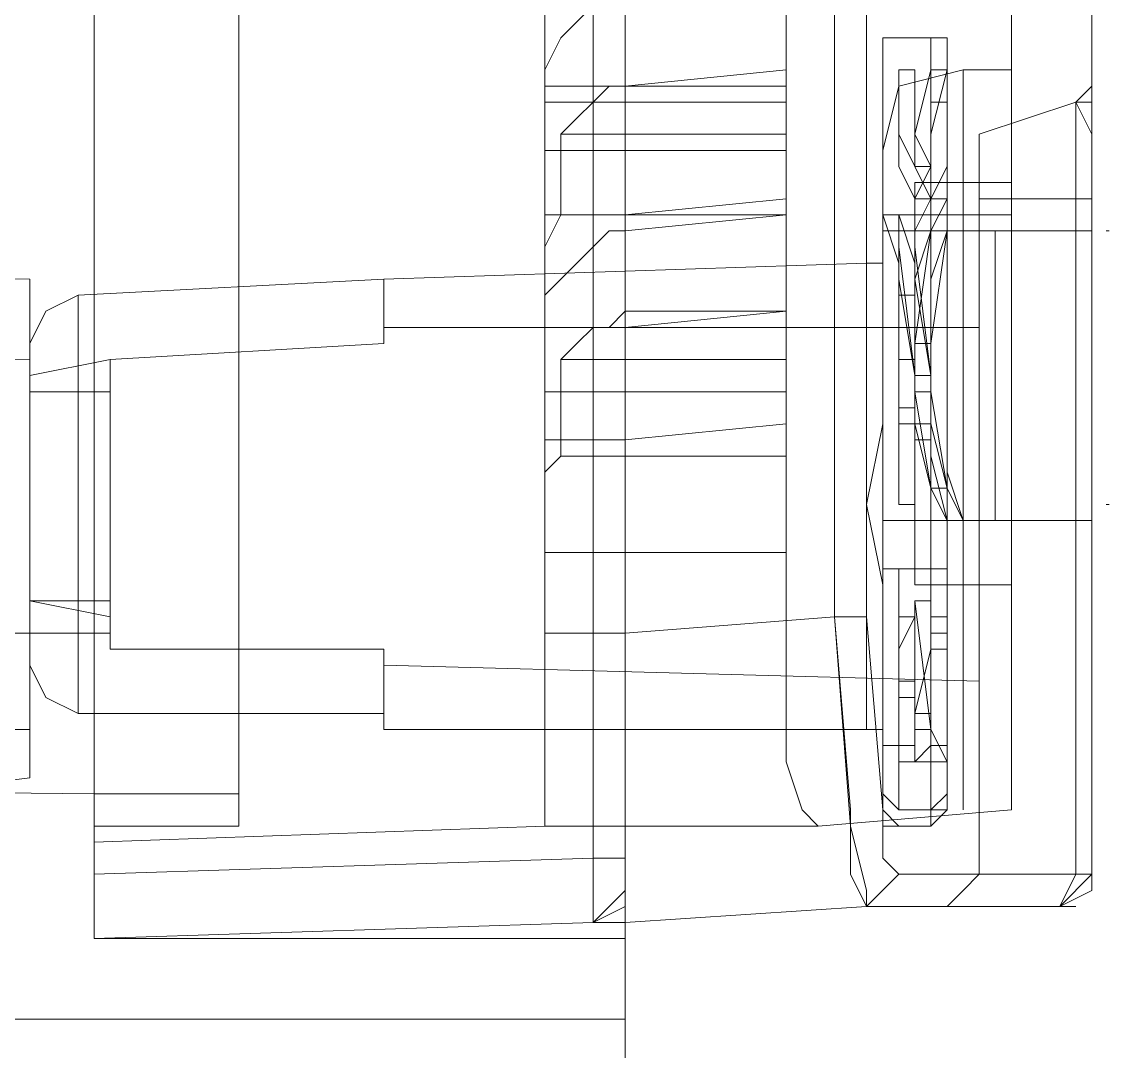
# Model space of a CAD drawing. Header units: millimetres. Extents: x -305 to 1353, y -289 to 1176.
# Drawn here: x 291.553 to 295.348, y 1034.625 to 1038.22 of the extents above; entities that cross this region are included whole.
import ezdxf

# ---------------------------------------------------------------- set-up
doc = ezdxf.new("R2010")
doc.units = ezdxf.units.MM
doc.header["$MEASUREMENT"] = 0
doc.layers.add('PDF_0', color=7, linetype='Continuous')

msp = doc.modelspace()

# ---------------------------------------------------------------- linework, layer by layer
at = {"layer": 'PDF_0', "lineweight": 18}
for points in [[(276.3621, 1040.2974), (276.3621, 1034.8501), (276.3621, 1034.7378), (276.9237, 1034.7378), (276.9237, 1034.8501), (276.9237, 1036.2541), (291.5245, 1036.2541), (291.5245, 1034.794), (291.5245, 1034.7378), (293.6585, 1034.7378), (293.6585, 1034.794), (293.6585, 1087.5255), (293.6585, 1087.5817), (291.5245, 1087.5817), (291.5245, 1087.5255), (291.5245, 1086.0093), (276.9237, 1086.0093), (276.9237, 1087.5255), (276.9237, 1087.5817), (276.3621, 1087.5817), (276.3621, 1087.5255), (276.3621, 1082.0783)], [(295.2871, 1037.9949), (295.2871, 1037.8826), (295.2871, 1037.6018), (295.2871, 1037.4895), (295.2871, 1036.4787), (295.2871, 1035.2432), (294.6132, 1035.2432), (294.557, 1035.2994), (294.557, 1035.4679), (294.5009, 1036.1417), (294.5009, 1084.1561), (294.5009, 1084.83), (294.557, 1085.0546), (294.6132, 1085.1108)], [(294.5009, 1084.1561), (294.3885, 1084.1561), (294.3885, 1036.1417), (294.5009, 1036.1417)], [(295.2871, 1040.5782), (295.2871, 1037.9949), (295.2871, 1037.8826), (295.2871, 1037.6018), (295.2871, 1037.8265), (295.2871, 1037.9388)], [(293.6585, 1038.388), (294.2201, 1038.4442), (294.2201, 1037.9949), (293.6585, 1037.9949)], [(295.2871, 1037.9949), (295.2871, 1037.9949)], [(295.2871, 1037.9949), (295.2871, 1037.9949)], [(294.2201, 1037.5457), (293.6585, 1037.5457), (294.2201, 1037.6018), (294.2201, 1037.2087), (293.6585, 1037.1526)], [(295.2871, 1037.4895), (295.2871, 1036.4787)], [(293.6585, 1036.7595), (294.2201, 1036.8156), (294.2201, 1036.3664), (293.6585, 1036.3664)], [(294.2201, 1036.7033), (293.6585, 1036.7033)], [(293.6585, 1035.0748), (294.5009, 1035.1309), (294.5009, 1035.1871), (294.4447, 1035.4117), (294.3885, 1036.1417), (293.6585, 1036.0856)], [(294.6132, 1035.2432), (294.5009, 1035.1309), (295.1747, 1035.1309), (295.2871, 1035.2432)], [(295.2871, 1035.1871), (295.1747, 1035.1309), (295.2309, 1035.1309)], [(295.2871, 1035.1871), (295.2871, 1035.1871)], [(276.3621, 987.3973), (276.3621, 981.9501), (276.3621, 981.8939), (276.9237, 981.8939), (276.9237, 981.9501), (276.9237, 983.4102), (291.5245, 983.4102), (291.5245, 981.9501), (291.5245, 981.8939), (293.6585, 981.8939), (293.6585, 981.9501), (293.6585, 1034.6817), (293.6585, 1034.7378), (291.5245, 1034.7378), (291.5245, 1034.6817), (291.5245, 1033.1654), (276.9237, 1033.1654), (276.9237, 1034.6255), (276.9237, 1034.7378), (276.3621, 1034.7378), (276.3621, 1034.6255), (276.3621, 1029.1782)]]:
    msp.add_lwpolyline(points, dxfattribs=at)
at = {"layer": 'PDF_0', "lineweight": 0}
for points in [[(294.7255, 1037.0964), (294.7816, 1037.4895), (294.7816, 1037.658), (294.6693, 1037.658), (294.7816, 1037.658), (295.0063, 1037.658), (295.0063, 1037.9388), (295.0063, 1038.0511), (295.0063, 1046.6993)], [(294.2201, 1045.5761), (294.2201, 1036.1417), (294.2201, 1035.6363), (294.2762, 1035.4679), (294.3324, 1035.4117), (295.0063, 1035.4679), (295.0063, 1036.2541), (295.0063, 1036.4787), (294.9501, 1036.4787), (294.9501, 1037.4895), (295.0063, 1037.4895), (294.7816, 1037.4895), (294.8378, 1037.4895), (294.894, 1037.4895), (294.9501, 1037.4895), (294.894, 1037.4895), (294.8378, 1037.4895), (294.7816, 1037.4895), (294.7255, 1037.4895), (294.6693, 1037.4895), (294.6132, 1037.4895), (294.557, 1037.4895), (294.894, 1037.4895), (295.2309, 1037.4895), (295.2871, 1037.4895), (295.2309, 1037.4895), (295.2309, 1037.6018), (294.894, 1037.6018)], [(293.3777, 1045.4077), (293.3777, 1035.4117), (291.8053, 1035.3555)], [(293.5462, 1045.3515), (293.5462, 1035.2994), (293.5462, 1035.1309), (293.5462, 1035.0748), (291.8053, 1035.0186), (293.6585, 1035.0186)], [(292.3107, 1045.1269), (292.3107, 1036.3664), (292.3107, 1035.4117), (291.8053, 1035.4117)], [(291.8053, 1040.2974), (291.8053, 1035.0186)], [(294.2201, 1037.1526), (294.2201, 1036.9279), (293.3777, 1036.9279), (293.3777, 1037.1526), (293.3777, 1037.2649), (293.4339, 1037.321), (293.49, 1037.3772), (293.5462, 1037.4334), (293.6023, 1037.4895), (293.6585, 1037.4895), (293.6585, 1037.9949), (293.3777, 1037.9949), (293.3777, 1038.0511), (293.3777, 1038.1634), (293.3777, 1038.2757), (293.4339, 1038.3319), (293.4339, 1038.6688), (293.49, 1038.725), (293.5462, 1038.7811), (293.6023, 1038.7811), (293.6585, 1038.8373), (293.6585, 1038.3319), (293.4339, 1038.3319)], [(293.6585, 1038.3319), (294.2201, 1038.3319), (293.6585, 1038.3319), (293.6023, 1038.2757), (293.5462, 1038.2757), (293.49, 1038.2196), (293.4339, 1038.1634), (293.3777, 1038.0511), (293.3777, 1037.9388), (294.2201, 1037.9388), (294.2201, 1037.9949)], [(294.7255, 1035.4679), (294.7816, 1035.524), (294.7816, 1035.6925), (294.7816, 1035.6363), (294.7816, 1035.6925), (294.7816, 1035.6363), (294.7816, 1035.6925), (294.7816, 1037.9388), (294.7255, 1037.9388), (294.7255, 1038.1072), (294.7255, 1038.1634), (294.557, 1038.1634), (294.557, 1038.1072), (294.557, 1037.9388), (294.557, 1038.1072), (294.557, 1038.1634)], [(294.557, 1037.9388), (294.557, 1037.9949), (294.557, 1038.0511), (294.557, 1038.1072), (294.557, 1038.1634), (294.6132, 1038.1634), (294.7255, 1038.1634)], [(294.6132, 1038.1634), (294.6132, 1038.1634)], [(294.7816, 1037.9388), (294.7816, 1037.9949), (294.7816, 1038.0511), (294.7816, 1038.1072), (294.7816, 1038.1634), (294.7255, 1038.1634), (294.7255, 1038.1072), (294.7255, 1037.9388), (294.7255, 1035.6925), (294.6693, 1035.6363), (294.7255, 1035.6363), (294.7816, 1035.6363), (294.7255, 1035.6363), (294.7255, 1035.6925), (294.7255, 1035.7486), (294.7255, 1035.8048), (294.7255, 1036.0294), (294.7255, 1036.1417), (294.7816, 1036.1417), (294.7816, 1036.0294), (294.7816, 1036.1417), (294.7816, 1035.6925), (294.7816, 1035.6363), (294.7816, 1035.5802), (294.7816, 1035.524), (294.7816, 1035.4679), (294.7255, 1035.4117)], [(294.7255, 1038.1634), (294.7255, 1038.1634)], [(293.4339, 1037.8265), (293.49, 1037.8826), (293.5462, 1037.9388), (293.6023, 1037.9949), (293.6585, 1037.9949), (294.2201, 1038.0511)], [(294.8378, 1037.658), (294.8378, 1038.0511), (294.6132, 1037.9949), (294.557, 1037.7703), (294.557, 1037.5457), (294.6132, 1037.5457), (294.6132, 1037.4895), (294.6132, 1037.321), (294.6693, 1036.9841), (294.7255, 1036.9841), (294.6693, 1037.321), (294.6693, 1037.5457), (294.8378, 1037.5457), (294.8378, 1036.2541), (294.8378, 1035.4679)], [(294.6132, 1038.0511), (294.6132, 1037.7141), (294.6693, 1037.6018), (294.7255, 1037.7141), (294.7255, 1038.0511)], [(294.7816, 1037.5457), (294.7816, 1037.6018), (294.7255, 1037.4895), (294.7255, 1036.9841), (294.7255, 1037.321), (294.7816, 1037.4895), (294.7255, 1037.4895), (294.6693, 1037.0964), (294.6693, 1036.9841), (294.6693, 1037.321), (294.7255, 1037.4895), (294.6693, 1037.321), (294.6693, 1036.9841), (294.6693, 1037.4895), (294.7255, 1037.6018), (294.7255, 1037.5457), (294.7255, 1037.6018), (294.6693, 1037.4895), (294.6693, 1036.9841), (294.7255, 1036.9841), (294.7255, 1037.4895), (294.7816, 1037.6018), (294.7816, 1037.5457), (294.7255, 1037.5457), (294.7255, 1037.321), (294.7255, 1036.9841), (294.7255, 1036.7033), (294.7816, 1036.4787), (295.0063, 1036.4787), (295.0063, 1037.4895), (295.0063, 1037.658), (295.0063, 1037.9388), (295.0063, 1038.0511), (294.8378, 1038.0511)], [(294.6693, 1038.0511), (294.6693, 1037.7141), (294.7255, 1037.6018), (294.7816, 1037.7141), (294.7816, 1038.0511)], [(295.0063, 1038.0511), (295.0063, 1038.0511)], [(295.0063, 1038.0511), (295.0063, 1038.0511)], [(295.2309, 1037.9388), (295.2871, 1037.9949)], [(293.3777, 1037.9388), (293.3777, 1037.7703), (294.2201, 1037.7703)], [(294.2201, 1037.6018), (294.2201, 1037.7703), (294.2201, 1037.9388)], [(294.557, 1036.7033), (294.557, 1037.9388), (294.557, 1035.6925), (294.557, 1036.3664)], [(294.557, 1037.9388), (294.557, 1037.9388)], [(295.2871, 1037.6018), (295.2871, 1037.8265), (295.2309, 1037.9388), (295.2309, 1037.8265), (295.2309, 1037.6018), (295.2871, 1037.6018), (295.2309, 1037.6018), (295.2309, 1037.8265), (295.2309, 1037.9388), (294.894, 1037.8265), (294.894, 1037.6018), (294.894, 1037.4895), (294.894, 1036.4787), (294.894, 1035.2432), (295.2309, 1035.2432), (295.2309, 1036.4787)], [(295.2309, 1037.9388), (295.2309, 1037.9388)], [(295.2309, 1037.9388), (295.2309, 1037.9388)], [(295.2871, 1037.9388), (295.2309, 1037.9388)], [(294.2201, 1037.8265), (293.4339, 1037.8265), (293.4339, 1037.5457), (293.6585, 1037.5457), (293.3777, 1037.5457), (293.3777, 1037.658), (293.3777, 1037.7703)], [(294.6693, 1037.4895), (294.7255, 1037.4895), (294.7816, 1037.4895), (294.7255, 1037.0964), (294.7255, 1036.9841), (294.6693, 1037.4334), (294.6693, 1037.5457), (294.6132, 1037.5457), (294.6693, 1037.5457), (294.557, 1037.5457), (294.557, 1037.4895), (294.557, 1036.4787), (294.6132, 1036.4787), (294.6693, 1036.4787), (294.6693, 1036.2541), (294.6693, 1036.4787), (294.6693, 1036.2541), (294.6693, 1036.4787), (294.6693, 1037.4895), (294.6693, 1037.658), (294.6693, 1037.4895), (294.6693, 1037.658), (294.8378, 1037.658), (294.8378, 1037.5457), (295.0063, 1037.5457), (295.0063, 1037.7141), (295.0063, 1037.5457), (295.0063, 1036.2541), (294.7816, 1036.2541)], [(294.6693, 1037.7141), (294.7255, 1037.7141)], [(294.8378, 1037.658), (294.8378, 1037.658)], [(295.0063, 1037.658), (295.0063, 1037.658)], [(294.7816, 1037.6018), (294.7255, 1037.6018), (294.6693, 1037.6018)], [(293.6585, 1037.1526), (293.3777, 1037.1526), (293.3777, 1037.2649), (293.3777, 1037.3772), (293.3777, 1037.4334), (293.4339, 1037.5457)], [(294.6132, 1037.2649), (294.6132, 1037.0403), (294.6132, 1037.3772), (294.557, 1037.5457), (294.6132, 1037.5457), (294.6693, 1037.3772), (294.6693, 1037.0403), (294.6132, 1037.0403), (294.6132, 1037.2649), (294.6132, 1036.8718), (294.6132, 1036.5348), (294.6132, 1036.8718)], [(294.7816, 1037.4895), (294.7255, 1037.321), (294.7255, 1036.9841), (294.6693, 1036.9841), (294.6132, 1037.4334), (294.6132, 1037.5457), (294.557, 1037.5457), (294.6132, 1037.3772), (294.6132, 1037.0403)], [(294.6693, 1037.0403), (294.6693, 1037.3772), (294.6132, 1037.5457)], [(294.7255, 1037.5457), (294.7255, 1037.321), (294.7255, 1036.9841), (294.7255, 1036.7033), (294.7816, 1036.4787), (294.8378, 1036.4787), (294.7816, 1036.6472), (294.7816, 1036.8718), (294.7816, 1036.6472), (294.8378, 1036.4787), (294.7816, 1036.4787), (294.7255, 1036.591), (294.6693, 1036.9279), (294.6693, 1036.8156), (294.7255, 1036.8156), (294.7255, 1036.9279), (294.7255, 1036.8156), (294.7816, 1036.591), (294.7255, 1036.8156), (294.7816, 1036.591)], [(294.557, 1037.4334), (294.557, 1037.3772), (294.5009, 1037.3772), (294.5009, 1035.7486), (294.557, 1035.7486), (294.557, 1035.6925), (294.557, 1035.4679), (294.557, 1035.4117), (294.557, 1036.4787), (294.894, 1036.4787), (295.2309, 1036.4787), (295.2309, 1037.4895), (295.2309, 1036.4787), (295.2871, 1036.4787), (295.2309, 1036.4787), (295.0063, 1036.4787), (294.9501, 1036.4787), (294.9501, 1037.4895), (295.0063, 1037.4895), (295.2309, 1037.4895)], [(294.7255, 1037.4895), (294.6693, 1037.0964)], [(295.0063, 1037.4895), (295.0063, 1037.4895)], [(295.2871, 1037.4895), (295.2871, 1036.4787)], [(286.4704, 1037.3772), (291.5807, 1037.321), (291.5807, 1035.7486), (286.4704, 1035.7486)], [(294.5009, 1037.3772), (292.8161, 1037.321), (291.7492, 1037.2649)], [(291.5807, 1037.0403), (288.9413, 1036.9841), (288.9413, 1036.0856), (291.5807, 1036.0856), (291.5807, 1036.1979), (291.8615, 1036.1417), (291.5807, 1036.1979), (291.5807, 1036.9279), (291.5807, 1036.9841), (291.8615, 1037.0403), (292.8161, 1037.0964), (291.8615, 1037.0403), (291.8615, 1036.0294), (292.8161, 1036.0294), (292.8161, 1035.9733), (294.894, 1035.9171), (294.894, 1037.1526), (292.8161, 1037.1526), (292.8161, 1037.0964), (292.8161, 1037.321), (291.7492, 1037.2649), (291.6368, 1037.2087), (291.5807, 1037.0964)], [(292.8161, 1037.321), (292.8161, 1037.321)], [(292.8161, 1037.321), (292.8161, 1037.321)], [(294.6693, 1036.8718), (294.6693, 1036.5348), (294.6693, 1036.8718), (294.6693, 1037.2649)], [(293.3777, 1037.1526), (294.2201, 1037.1526), (294.2201, 1037.2087), (293.6585, 1037.2087), (293.6585, 1036.0856), (293.6585, 1035.5802), (293.6585, 1035.4679), (293.6585, 1035.4117), (294.3324, 1035.4117), (294.2762, 1035.4679), (294.2201, 1035.6363), (294.2201, 1036.1417)], [(293.6585, 1037.2087), (293.6023, 1037.1526), (293.5462, 1037.1526), (293.49, 1037.0964), (293.4339, 1037.0403), (293.4339, 1036.7033), (293.3777, 1036.6472), (293.3777, 1036.5348), (293.3777, 1036.4787), (293.3777, 1036.3664), (293.6585, 1036.3664)], [(291.5807, 1036.1979), (291.8615, 1036.1979), (291.8615, 1036.9279), (291.8615, 1037.0403)], [(294.2201, 1037.0403), (293.4339, 1037.0403)], [(294.6693, 1036.9841), (294.6693, 1036.9841)], [(294.6693, 1036.9841), (294.6693, 1036.9841)], [(294.7255, 1036.9841), (294.7255, 1036.9841)], [(294.7255, 1036.9841), (294.7255, 1036.9841)], [(291.8615, 1036.9279), (291.5807, 1036.9279)], [(293.6585, 1036.7595), (293.3777, 1036.7595), (293.3777, 1036.8718), (293.3777, 1036.9279)], [(294.2201, 1036.8156), (294.2201, 1036.9279)], [(294.7255, 1036.7595), (294.6693, 1036.7595), (294.6693, 1036.8156), (294.6132, 1036.8156), (294.6132, 1036.6472), (294.6132, 1036.5348), (294.6693, 1036.5348), (294.6693, 1036.6472), (294.6693, 1036.8156), (294.6693, 1036.9279), (294.7255, 1036.9279), (294.7816, 1036.591), (294.8378, 1036.4787), (294.7816, 1036.591), (294.7255, 1036.9279)], [(294.6693, 1036.9279), (294.7255, 1036.591), (294.7816, 1036.4787)], [(294.6132, 1036.5348), (294.6132, 1036.6472), (294.6132, 1036.8156), (294.6693, 1036.8156)], [(294.7255, 1036.591), (294.6693, 1036.8156)], [(294.6693, 1036.8156), (294.6693, 1036.6472), (294.6693, 1036.5348)], [(293.6585, 1036.7033), (293.4339, 1036.7033)], [(294.6693, 1036.2541), (294.7816, 1036.2541), (294.7816, 1036.4787), (294.8378, 1036.4787), (294.894, 1036.4787), (294.9501, 1036.4787), (294.894, 1036.4787), (294.8378, 1036.4787), (294.7816, 1036.4787), (294.7255, 1036.4787), (294.6693, 1036.4787)], [(294.6693, 1036.4787), (294.6693, 1036.4787)], [(295.0063, 1036.4787), (295.0063, 1036.4787)], [(295.0063, 1036.4787), (295.0063, 1036.4787)], [(295.2309, 1036.4787), (295.2309, 1036.4787)], [(294.7816, 1036.3102), (294.6693, 1036.3102), (294.557, 1036.3102)], [(294.6132, 1036.3102), (294.557, 1036.3102)], [(294.6693, 1036.0856), (294.6693, 1036.1417), (294.6693, 1036.0856), (294.6693, 1036.1417), (294.6693, 1036.0856), (294.6693, 1035.6925), (294.6132, 1035.6925), (294.6132, 1035.524), (294.6132, 1035.4679), (294.557, 1035.524), (294.557, 1035.6925), (294.557, 1035.524), (294.6132, 1035.4679), (294.6693, 1035.4679), (294.7255, 1035.4679), (294.7816, 1035.524), (294.7816, 1035.6925), (294.7816, 1035.6363), (294.7255, 1035.6363), (294.6693, 1035.6363), (294.6132, 1035.6363), (294.6693, 1035.6363), (294.6132, 1035.6363), (294.6132, 1035.6925), (294.557, 1035.6925), (294.557, 1036.3102), (294.6693, 1036.3102)], [(294.6693, 1035.6925), (294.6693, 1035.6363), (294.6132, 1035.6363), (294.6132, 1035.6925), (294.6132, 1035.861), (294.6132, 1035.8048), (294.6132, 1035.861), (294.6693, 1035.861), (294.6693, 1035.6925), (294.6693, 1036.1979), (294.7255, 1036.1979), (294.7255, 1035.7486), (294.7255, 1036.1979), (294.6693, 1036.1979), (294.7255, 1036.1979), (294.6693, 1036.1979), (294.7255, 1035.7486), (294.7816, 1035.6363), (294.7816, 1035.6925), (294.7255, 1035.6925), (294.7255, 1035.4679), (294.7255, 1035.4117), (294.7255, 1035.4679), (294.7255, 1035.6925), (294.7816, 1035.6925), (294.7816, 1036.1417), (294.7816, 1035.6925), (294.7816, 1036.3102)], [(294.6693, 1036.3102), (294.6693, 1036.3102)], [(294.7816, 1036.3102), (294.7816, 1036.3102)], [(294.7255, 1036.1979), (294.7255, 1036.1979)], [(291.5807, 1036.0856), (291.8615, 1036.0856), (291.8615, 1036.1417)], [(294.6132, 1036.1417), (294.6132, 1036.1417)], [(294.6132, 1036.1417), (294.6132, 1035.9171)], [(294.6132, 1036.1417), (294.6132, 1036.1417)], [(294.6132, 1036.0294), (294.6132, 1036.1417)], [(294.6132, 1036.1417), (294.6132, 1036.0294)], [(294.6693, 1036.1417), (294.6132, 1036.1417)], [(294.6132, 1036.1417), (294.6132, 1036.1417)], [(294.6132, 1036.1417), (294.6693, 1036.1417)], [(294.6132, 1036.1417), (294.6132, 1036.1417)], [(294.6693, 1036.1417), (294.6693, 1036.1417)], [(294.6693, 1036.1417), (294.6693, 1036.1417)], [(294.6693, 1036.1417), (294.6693, 1036.1417)], [(294.6693, 1036.1417), (294.6693, 1036.1417)], [(294.6693, 1036.1417), (294.6693, 1035.9171)], [(294.6693, 1036.1417), (294.6693, 1036.1417)], [(294.6693, 1036.1417), (294.6693, 1036.1417)], [(294.6693, 1036.1417), (294.6693, 1036.1417)], [(294.6693, 1036.1417), (294.6693, 1036.1417)], [(294.7255, 1036.1417), (294.7255, 1036.1417)], [(294.7255, 1036.0856), (294.7255, 1036.1417)], [(294.7255, 1036.1417), (294.7255, 1036.1417)], [(294.7255, 1036.1417), (294.7255, 1036.1417)], [(294.7816, 1036.1417), (294.7816, 1036.1417)], [(294.7816, 1036.1417), (294.7816, 1036.1417)], [(294.7816, 1036.1417), (294.7816, 1036.1417)], [(294.7816, 1036.1417), (294.7816, 1036.1417)], [(294.7816, 1036.1417), (294.7816, 1036.1417)], [(294.7816, 1036.1417), (294.7816, 1036.1417)], [(294.7816, 1036.1417), (294.7816, 1036.0294)], [(294.7816, 1036.1417), (294.7816, 1036.1417)], [(293.4339, 1035.4117), (293.6585, 1035.4117), (293.4339, 1035.4117), (293.3777, 1035.4117), (293.4339, 1035.4117), (293.6585, 1035.4117), (293.6585, 1035.4679), (293.6585, 1035.6363), (293.6585, 1036.0856), (293.4339, 1036.0856), (293.3777, 1036.0856), (293.4339, 1036.0856), (293.6585, 1036.0856), (293.4339, 1036.0856), (293.3777, 1036.0856)], [(293.6585, 1036.0856), (293.6585, 1036.0856)], [(294.6693, 1036.0856), (294.6693, 1036.0856)], [(294.7816, 1036.0294), (294.7816, 1036.0856)], [(291.7492, 1035.8048), (292.8161, 1035.8048), (292.8161, 1036.0294), (291.8615, 1036.0294)], [(294.6132, 1036.0294), (294.6132, 1036.0294)], [(294.6132, 1036.0294), (294.6132, 1036.0294)], [(294.6132, 1036.0294), (294.6132, 1036.0294)], [(294.6132, 1036.0294), (294.6132, 1036.0294)], [(294.7255, 1036.0294), (294.7255, 1036.0294)], [(294.7255, 1036.0294), (294.7255, 1036.0294)], [(294.7816, 1036.0294), (294.7816, 1036.0294)], [(294.7816, 1036.0294), (294.7816, 1036.0294)], [(294.7816, 1036.0294), (294.7816, 1036.0294)], [(294.7816, 1036.0294), (294.7816, 1036.0294)], [(294.7816, 1036.0294), (294.7816, 1036.0294)], [(291.5807, 1035.9733), (291.6368, 1035.861), (291.7492, 1035.8048), (292.8161, 1035.8048), (292.8161, 1035.7486), (292.8161, 1035.8048)], [(294.6132, 1035.9733), (294.6132, 1035.8048)], [(294.6132, 1035.9733), (294.6132, 1035.9733)], [(294.6132, 1035.9171), (294.6132, 1035.9733)], [(294.6132, 1035.9733), (294.6132, 1035.8048)], [(294.6132, 1035.9733), (294.6132, 1035.9733)], [(294.6132, 1035.9171), (294.6132, 1035.9733)], [(294.6132, 1035.9733), (294.6132, 1035.9733)], [(294.6132, 1035.9171), (294.6132, 1035.9171)], [(294.6132, 1035.9171), (294.6132, 1035.9171)], [(294.6693, 1035.9171), (294.6132, 1035.9171)], [(294.6132, 1035.9171), (294.6132, 1035.9171)], [(294.6693, 1035.9171), (294.6693, 1035.9171)], [(294.6132, 1035.861), (294.6132, 1035.861)], [(294.6132, 1035.861), (294.6132, 1035.861)], [(294.6132, 1035.861), (294.6132, 1035.861)], [(294.6693, 1035.861), (294.6693, 1035.861)], [(294.6132, 1035.8048), (294.6132, 1035.8048)], [(294.6132, 1035.8048), (294.6132, 1035.8048)], [(294.7255, 1035.8048), (294.7255, 1035.8048)], [(294.7255, 1035.8048), (294.7255, 1035.8048)], [(294.7255, 1035.8048), (294.7255, 1035.8048)], [(294.7255, 1035.8048), (294.7255, 1035.8048)], [(294.7255, 1035.8048), (294.7255, 1035.8048)], [(291.5807, 1035.7486), (291.5807, 1035.5802), (291.1314, 1035.524)], [(292.8161, 1035.7486), (294.5009, 1035.7486)], [(294.6132, 1035.6363), (294.6693, 1035.6363), (294.6693, 1035.6925), (294.6693, 1035.6363), (294.6693, 1035.6925), (294.6693, 1035.6363), (294.6693, 1035.6925), (294.6693, 1035.6363), (294.6693, 1035.7486)], [(294.7255, 1035.7486), (294.7255, 1035.7486)], [(294.7255, 1035.7486), (294.7255, 1035.7486)], [(294.557, 1035.6925), (294.557, 1035.6925)], [(294.6693, 1035.6925), (294.6693, 1035.6925)], [(294.6693, 1035.4679), (294.7255, 1035.4679), (294.7816, 1035.4679), (294.7816, 1035.524), (294.7816, 1035.6925)], [(294.7816, 1035.6925), (294.7816, 1035.6925)], [(294.6132, 1035.6363), (294.6132, 1035.6363)], [(294.6132, 1035.6363), (294.6132, 1035.6363)], [(294.6132, 1035.6363), (294.6132, 1035.6363)], [(294.6132, 1035.6363), (294.6132, 1035.6363)], [(294.6693, 1035.6363), (294.6693, 1035.6363)], [(294.6693, 1035.6363), (294.6693, 1035.6363)], [(294.6693, 1035.6363), (294.6693, 1035.6363)], [(294.6693, 1035.6363), (294.6693, 1035.6363)], [(294.6693, 1035.6363), (294.6693, 1035.6363)], [(294.6693, 1035.6363), (294.6693, 1035.6363)], [(294.6693, 1035.6363), (294.6693, 1035.6363)], [(294.6693, 1035.6363), (294.6693, 1035.6363)], [(294.6693, 1035.6363), (294.6693, 1035.6363)], [(294.6693, 1035.6363), (294.6693, 1035.6363)], [(294.6693, 1035.6363), (294.6693, 1035.6363)], [(294.6693, 1035.6363), (294.6693, 1035.6363)], [(294.6693, 1035.6363), (294.6693, 1035.6363)], [(294.6693, 1035.6363), (294.6693, 1035.6363)], [(294.7255, 1035.6363), (294.7255, 1035.6363)], [(294.7255, 1035.6363), (294.7255, 1035.6363)], [(294.7255, 1035.6363), (294.7255, 1035.6363)], [(294.7255, 1035.6363), (294.7255, 1035.6363)], [(294.7255, 1035.6363), (294.7255, 1035.6363)], [(294.7255, 1035.6363), (294.7255, 1035.6363)], [(294.7255, 1035.6363), (294.7255, 1035.6363)], [(294.7255, 1035.6363), (294.7255, 1035.6363)], [(294.7255, 1035.6363), (294.7255, 1035.6363)], [(294.7255, 1035.6363), (294.7255, 1035.6363)], [(294.7255, 1035.6363), (294.7255, 1035.6363)], [(294.7255, 1035.6363), (294.7255, 1035.6363)], [(294.7816, 1035.6363), (294.7816, 1035.6363)], [(294.7816, 1035.6363), (294.7816, 1035.6363)], [(294.7816, 1035.6363), (294.7816, 1035.6363)], [(294.7816, 1035.6363), (294.7816, 1035.6363)], [(294.7816, 1035.6363), (294.7816, 1035.6363)], [(294.7816, 1035.6363), (294.7816, 1035.6363)], [(294.7816, 1035.6363), (294.7816, 1035.6363)], [(294.7816, 1035.6363), (294.7816, 1035.6363)], [(286.5265, 1035.5802), (291.8053, 1035.524), (292.3107, 1035.524)], [(294.6693, 1035.4679), (294.6693, 1035.4679)], [(293.6023, 1035.4117), (293.6585, 1035.4117)], [(294.6132, 1035.4117), (294.6132, 1035.4117)], [(294.7255, 1035.4117), (294.7255, 1035.4117)], [(293.6585, 1035.2994), (293.5462, 1035.2994), (293.6585, 1035.2994), (293.5462, 1035.2994), (291.8053, 1035.2432)], [(293.5462, 1035.2994), (293.5462, 1035.0748), (293.6585, 1035.1309), (293.5462, 1035.0748)], [(294.7816, 1035.1309), (294.8378, 1035.1871), (294.894, 1035.2432)], [(294.894, 1035.2432), (294.894, 1035.2432)], [(295.1747, 1035.1309), (295.2309, 1035.2432), (295.2871, 1035.2432), (295.2871, 1035.1871), (295.2871, 1035.2432)], [(293.6585, 1035.1871), (293.5462, 1035.0748), (293.6585, 1035.0748)], [(294.5009, 1035.1309), (294.5009, 1035.1309)], [(293.5462, 1035.0748), (293.5462, 1035.0748)], [(291.8053, 1035.0186), (291.8053, 1035.0186)]]:
    msp.add_lwpolyline(points, dxfattribs=at)
for points in [[(294.6132, 1038.0511), (294.6693, 1038.0511), (294.6693, 1037.8265), (294.7255, 1037.7141), (294.7255, 1037.8265), (294.7816, 1038.0511), (294.7255, 1038.0511), (294.6693, 1037.8265), (294.6693, 1037.7141), (294.6132, 1037.8265)], [(294.7255, 1038.0511), (294.6693, 1037.8265), (294.6693, 1037.7141), (294.6132, 1037.8265), (294.6132, 1038.0511), (294.6132, 1037.7141), (294.6693, 1037.6018), (294.7255, 1037.7141)], [(294.6693, 1038.0511), (294.6693, 1037.7141), (294.7255, 1037.6018), (294.7816, 1037.7141), (294.7816, 1038.0511), (294.7255, 1037.8265), (294.7255, 1037.7141), (294.6693, 1037.8265)], [(295.2871, 1037.9949), (295.2309, 1037.9388)], [(295.2309, 1037.9388), (295.2871, 1037.9949)], [(293.6585, 1037.4895), (294.2201, 1037.5457)], [(294.7816, 1037.1526), (294.7816, 1037.5457)], [(294.7816, 1037.4895), (294.7255, 1037.4895), (294.6693, 1037.4895), (294.7255, 1037.4895), (294.7816, 1037.4895), (294.8378, 1037.4895), (294.894, 1037.4895), (294.9501, 1037.4895), (294.894, 1037.4895), (294.8378, 1037.4895)], [(291.5807, 1035.9733), (291.6368, 1035.861), (291.7492, 1035.8048), (291.7492, 1037.2649), (291.6368, 1037.2087), (291.5807, 1037.0964)], [(294.6132, 1036.8718), (294.6132, 1037.2649), (294.6693, 1037.2649), (294.6693, 1036.8718)], [(294.6693, 1036.9841), (294.7255, 1036.9841), (294.7255, 1037.0964), (294.6693, 1037.0964)], [(291.8615, 1036.9279), (291.5807, 1036.9279)], [(294.557, 1036.8156), (294.5009, 1036.5348), (294.557, 1036.2541), (294.5009, 1036.5348)], [(294.7255, 1036.591), (294.7816, 1036.591), (294.7255, 1036.8156), (294.6693, 1036.8156)], [(294.7255, 1036.591), (294.6693, 1036.8156)], [(294.6693, 1036.4787), (294.7255, 1036.4787), (294.7816, 1036.4787), (294.7255, 1036.4787)], [(294.6132, 1035.6925), (294.6132, 1035.524), (294.6132, 1035.4679), (294.7816, 1035.4679), (294.7816, 1035.524), (294.7816, 1035.6925), (294.7816, 1036.3102), (294.6132, 1036.3102)], [(294.6693, 1035.6363), (294.7255, 1035.6363), (294.7255, 1035.7486), (294.6693, 1036.1979), (294.6693, 1035.6925)], [(294.6132, 1036.1417), (294.6693, 1036.1417)], [(294.6132, 1036.0294), (294.6693, 1036.1417), (294.6132, 1036.0294), (294.6132, 1036.1417)], [(294.7255, 1035.6925), (294.7255, 1036.1417), (294.7255, 1036.0856), (294.7255, 1036.0294), (294.7255, 1035.8048), (294.7255, 1035.7486), (294.7255, 1035.6363), (294.6693, 1035.6363), (294.7255, 1035.6925), (294.7255, 1035.6363), (294.7255, 1035.6925), (294.7255, 1035.6363), (294.7255, 1035.7486), (294.7255, 1035.6363)], [(294.7816, 1036.1417), (294.7816, 1036.0294), (294.7816, 1036.1417), (294.7255, 1036.1417)], [(294.7816, 1036.0294), (294.7816, 1036.1417)], [(294.7255, 1036.0856), (294.7816, 1036.0856), (294.7816, 1036.0294), (294.7255, 1036.0294)], [(294.7255, 1036.0294), (294.6693, 1035.8048), (294.6693, 1035.7486), (294.6693, 1035.8048), (294.7255, 1035.8048), (294.7255, 1035.7486), (294.7255, 1035.6925), (294.7255, 1035.6363), (294.6693, 1035.6363), (294.6693, 1035.7486), (294.7255, 1035.7486), (294.7255, 1035.8048), (294.7255, 1035.7486), (294.7255, 1035.6925), (294.7255, 1035.7486), (294.7255, 1035.8048), (294.6693, 1035.8048), (294.7255, 1035.8048), (294.6693, 1035.8048), (294.7255, 1035.8048)], [(294.6132, 1035.4117), (294.557, 1035.4679), (294.557, 1035.524), (294.557, 1035.5802), (294.557, 1035.6363), (294.557, 1035.6925), (294.557, 1035.4679), (294.557, 1035.4117), (294.7255, 1035.4117)]]:
    msp.add_lwpolyline(points, close=True, dxfattribs=at)
at = {"layer": 'PDF_0', "lineweight": 18}
msp.add_lwpolyline([(294.6132, 1035.2432), (294.557, 1035.2994), (294.557, 1035.4679), (294.5009, 1036.1417), (294.3885, 1036.1417), (294.4447, 1035.4679), (294.4447, 1035.2432), (294.5009, 1035.1309)], close=True, dxfattribs=at)
for points in [[(295.3371, 1037.4897), (295.3405, 1037.4897), (295.344, 1037.4898), (295.3474, 1037.4898)], [(295.3477, 1036.5345), (295.3442, 1036.5345), (295.3407, 1036.5346), (295.3372, 1036.5347)]]:
    msp.add_open_spline(points, degree=3, dxfattribs=at)

doc.saveas('drawing.dxf')
